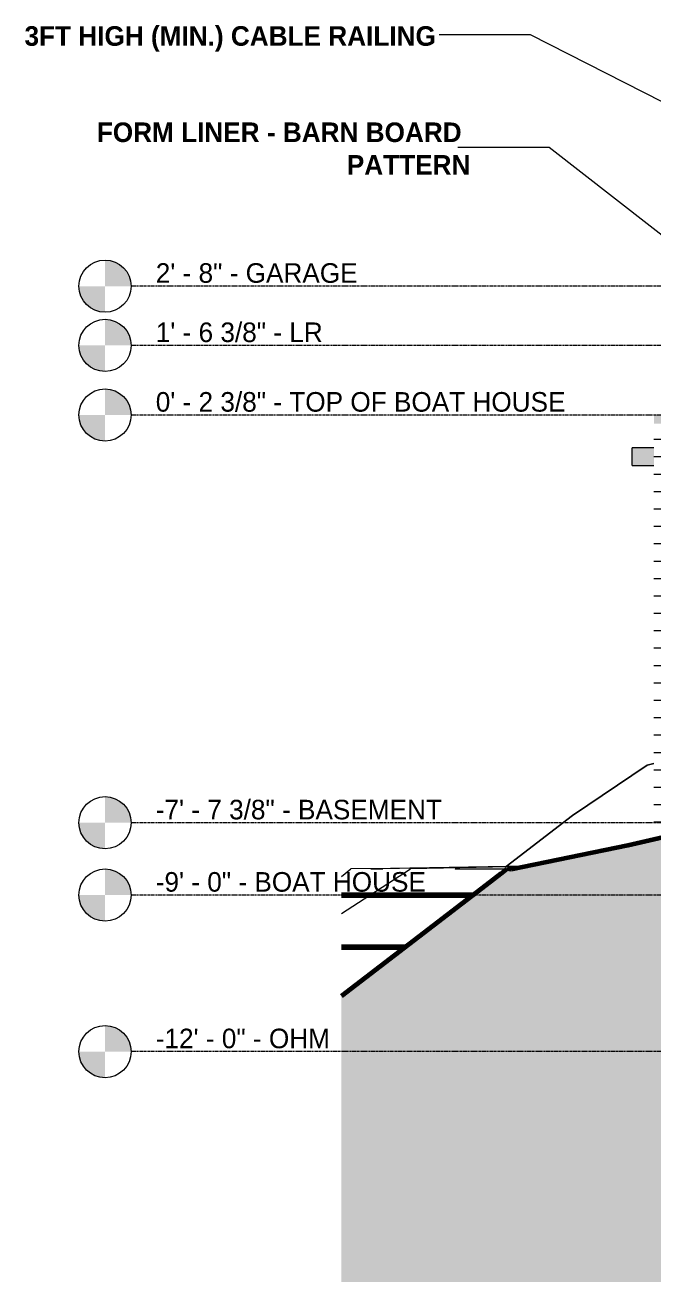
# Model space of a CAD drawing. Header units: inches. Extents: x -3219 to -1869, y -243 to 478.
# Drawn here: x -3218.9 to -3074.3, y -196.9 to 92 of the extents above; entities that cross this region are included whole.
import ezdxf

# ---------------------------------------------------------------- set-up
doc = ezdxf.new("R2010")
doc.units = ezdxf.units.IN
doc.header["$MEASUREMENT"] = 0
doc.linetypes.add('Grid Line 1_2_', pattern=[0.875, 0.5, -0.125, 0.125, -0.125])
for name, color, linetype, lineweight in [('A-FLOR', 192, 'Continuous', 18), ('A-FLOR-LEVL', 51, 'Continuous', 9), ('A-FLOR-LEVL-1', 51, 'Grid Line 1_2_', 9), ('A-WALL', 113, 'Continuous', 18), ('A-WALL-PATT-1', 111, 'Continuous', 9), ('C-TOPO', 7, 'Continuous', 9), ('C-TOPO-1', 7, 'Continuous', 60), ('C-TOPO-MAJR', 7, 'Continuous', 80), ('G-ANNO-TEXT', 231, 'Continuous', 9)]:
    doc.layers.add(name, color=color, linetype=linetype, lineweight=lineweight)
doc.styles.add('Century Gothic', font='ufonts.com_century-gothic.ttf', dxfattribs={"height": 4.5})
doc.styles.add('Century Gothic_B', font='GOTHICB.TTF', dxfattribs={"height": 4.5})

# ---------------------------------------------------------------- blocks, each defined once
blk = doc.blocks.new('Walls 3 - Walls 3-1648727-BUILDING ELEVATION - WEST')
at = {"layer": 'A-WALL'}
h = blk.add_hatch(color=256, dxfattribs=at)
h.paths.add_polyline_path([(-3074.34, -9.25), (-3074.34, -5.19), (-3079.34, -5.19), (-3079.34, -9.25)], flags=0)
h.paths.add_polyline_path([(-2811.71, -8.02), (-2811.59, -8.02), (-2811.59, -5.19), (-2812.34, -5.19), (-2812.34, -8), (-2811.71, -8)], flags=0)
for p, q in [((-3079.34, -9.25), (-3079.34, -5.19)), ((-3074.34, -5.19), (-3079.34, -5.19)), ((-2811.59, -5.19), (-2812.34, -5.19)), ((-3079.34, -9.25), (-3074.34, -9.25))]:
    blk.add_line(p, q, dxfattribs=at)
blk = doc.blocks.new('Level - Level Head - Circle-50818-BUILDING ELEVATION - WEST')
at = {"layer": 'A-FLOR-LEVL'}
h = blk.add_hatch(color=256, dxfattribs=at)
edge = h.paths.add_edge_path(flags=0)
edge.add_line((-3200.57, 32), (-3194.57, 32))
edge.add_arc((-3200.57, 32), 6, 0, 90)
edge.add_line((-3200.57, 38), (-3200.57, 32))
h = blk.add_hatch(color=256, dxfattribs=at)
edge = h.paths.add_edge_path(flags=0)
edge.add_line((-3200.57, 26), (-3200.57, 32))
edge.add_line((-3200.57, 32), (-3206.57, 32))
edge.add_arc((-3200.57, 32), 6, 180, 270)
blk.add_circle((-3200.57, 32), 6, dxfattribs=at)

msp = doc.modelspace()

# ---------------------------------------------------------------- hatches: boundary and pattern name
at = {"layer": 'A-FLOR'}
h = msp.add_hatch(color=256, dxfattribs=at)
h.paths.add_polyline_path([(-3074.34, 0.37), (-2877.47, 0.37), (-2874.97, 2.37), (-3074.34, 2.37)], flags=0)
h.paths.add_polyline_path([(-2855.61, 0.37), (-2854.84, 0.37), (-2852.34, 2.37), (-2855.79, 2.37), (-2858.29, 0.37)], flags=0)
h.paths.add_polyline_path([(-2851.09, 0.37), (-2848.59, 2.37), (-2852.04, 2.37), (-2854.54, 0.37)], flags=0)
h.paths.add_polyline_path([(-2847.34, 0.37), (-2845.02, 2.23), (-2845.02, 2.37), (-2848.29, 2.37), (-2850.79, 0.37)], flags=0)
h.paths.add_polyline_path([(-2847.04, 0.37), (-2845.02, 0.37), (-2845.02, 1.98), (-2846.53, 0.78)], flags=0)
h.paths.add_polyline_path([(-2842.65, 0.37), (-2839.84, 0.37), (-2837.34, 2.37), (-2840.79, 2.37), (-2842.65, 0.88), (-2842.65, 0.83)], flags=0)
h.paths.add_polyline_path([(-2839.54, 0.37), (-2836.09, 0.37), (-2833.59, 2.37), (-2837.04, 2.37), (-2838.97, 0.83)], flags=0)
h.paths.add_polyline_path([(-2876.27, 0.37), (-2873.59, 0.37), (-2871.09, 2.37), (-2873.77, 2.37), (-2875.7, 0.83)], flags=0)
h.paths.add_polyline_path([(-2869.84, 0.37), (-2867.34, 2.37), (-2870.79, 2.37), (-2873.29, 0.37)], flags=0)
h.paths.add_polyline_path([(-2835.79, 0.37), (-2832.34, 0.37), (-2829.84, 2.37), (-2833.29, 2.37), (-2835.22, 0.83)], flags=0)
h.paths.add_polyline_path([(-2869.54, 0.37), (-2866.09, 0.37), (-2863.59, 2.37), (-2867.04, 2.37), (-2869.23, 0.62)], flags=0)
h.paths.add_polyline_path([(-2828.59, 0.37), (-2826.09, 2.37), (-2829.54, 2.37), (-2832.04, 0.37)], flags=0)
h.paths.add_polyline_path([(-2865.79, 0.37), (-2862.34, 0.37), (-2859.84, 2.37), (-2863.29, 2.37), (-2865.22, 0.83)], flags=0)
h.paths.add_polyline_path([(-2828.29, 0.37), (-2822.34, 0.37), (-2822.34, 1.43), (-2822.71, 1.43), (-2822.71, 2.37), (-2825.79, 2.37), (-2827.72, 0.83)], flags=0)
h.paths.add_polyline_path([(-2862.04, 0.37), (-2858.59, 0.37), (-2856.09, 2.37), (-2859.54, 2.37), (-2861.47, 0.83)], flags=0)
h.paths.add_polyline_path([(-2842.65, 1.13), (-2841.09, 2.37), (-2842.65, 2.37)], flags=0)
h.paths.add_polyline_path([(-2821.59, 1.28), (-2821.4, 1.43), (-2821.59, 1.43)], flags=0)
h.paths.add_polyline_path([(-2817.21, 1.43), (-2817.09, 1.43), (-2817.09, 1.9), (-2817.21, 1.9)], flags=0)
h.paths.add_polyline_path([(-2817.09, 1.91), (-2817.09, 2.37), (-2817.21, 2.37), (-2817.21, 1.91)], flags=0)
at = {"layer": 'A-WALL-PATT-1'}
h = msp.add_hatch(dxfattribs=at)
h.set_pattern_fill('FP_3', color=256, style=0, pattern_type=2)
h.set_pattern_definition([(0, (-3069.337, -107.2), (0, 4), []), (90, (-3069.337, -107.2), (-8, 8), [4, -28]), (90, (-3053.337, -103.2), (-8, 8), [4, -28])])
h.paths.add_polyline_path([(-3074.34, -95.24), (-3064.34, -92.93), (-3064.34, -2), (-3074.34, -2), (-3074.34, -93.64)], flags=0)
at = {"layer": 'C-TOPO'}
h = msp.add_hatch(color=256, dxfattribs=at)
h.paths.add_polyline_path([(-3146.2, -196.94), (-1985.52, -196.94), (-1985.52, 15.05), (-1997.72, 13.75), (-2038.53, 9.08), (-2079.08, 6), (-2111.78, 3.64), (-2184.72, 0), (-2212, -1.86), (-2275.97, -6), (-2286.34, -6), (-2297.01, -7.74), (-2349.84, -11.09), (-2392.05, -18), (-2475.98, -18), (-2520.55, -25.81), (-2572.97, -29.82), (-2625.6, -29.69), (-2629.28, -30), (-2674.08, -37.23), (-2675.15, -37.43), (-2681.22, -41.37), (-2750.6, -42), (-2800.03, -42), (-2834.18, -49.13), (-2883.72, -54), (-2941.04, -64.25), (-2977.62, -74.09), (-2992.88, -77.13), (-2996.95, -78), (-3006.3, -79.54), (-3080.34, -96.62), (-3107.16, -102.15), (-3108.09, -102), (-3112.93, -105.72), (-3146.2, -131.23), (-3146.2, -189.34)], flags=0)
h.paths.add_polyline_path([(-2281.08, -131.99), (-2281.73, -131.96), (-2282.34, -131.9), (-2282.93, -131.72), (-2283.46, -131.45), (-2283.96, -131.02), (-2284.23, -130.66), (-2284.44, -130.13), (-2284.51, -129.68), (-2284.44, -129.18), (-2284.23, -128.7), (-2283.9, -128.28), (-2283.46, -127.93), (-2282.93, -127.67), (-2282.29, -127.51), (-2281.7, -127.46), (-2281.08, -127.48), (-2280.46, -127.55), (-2279.87, -127.72), (-2279.35, -128), (-2278.91, -128.36), (-2278.57, -128.79), (-2278.37, -129.27), (-2278.3, -129.77), (-2278.37, -130.27), (-2278.57, -130.74), (-2278.91, -131.16), (-2279.35, -131.52), (-2279.87, -131.78), (-2280.46, -131.94)], flags=0)
h.paths.add_polyline_path([(-2219.97, -127.18), (-2220.56, -127.08), (-2221, -126.91), (-2221.4, -126.65), (-2221.69, -126.31), (-2221.87, -125.9), (-2221.93, -125.46), (-2221.85, -124.91), (-2221.62, -124.35), (-2221.24, -123.81), (-2220.73, -123.32), (-2220.13, -122.89), (-2218.56, -122.14), (-2217.86, -121.91), (-2217.12, -121.81), (-2216.64, -121.81), (-2216.08, -121.9), (-2215.61, -122.08), (-2215.21, -122.35), (-2214.9, -122.73), (-2214.74, -123.1), (-2214.68, -123.54), (-2214.76, -124.08), (-2214.99, -124.64), (-2215.37, -125.18), (-2215.88, -125.68), (-2216.49, -126.1), (-2218.04, -126.85), (-2218.75, -127.08), (-2219.46, -127.18), (-2219.94, -127.18)], flags=0)

# ---------------------------------------------------------------- linework, layer by layer
at = {"layer": 'A-FLOR-LEVL-1'}
for p, q in [((-1935.48, 32), (-3194.57, 32)), ((-1935.48, 18.37), (-3194.57, 18.37)), ((-1935.48, 2.37), (-3194.57, 2.37)), ((-1935.48, -91.37), (-3194.57, -91.37)), ((-1935.48, -108), (-3194.57, -108)), ((-1935.48, -144), (-3194.57, -144))]:
    msp.add_line(p, q, dxfattribs=at)
at = {"layer": 'C-TOPO'}
for p, q in [((-3074.34, -77.78), (-3075.88, -78.1)), ((-3075.88, -78.1), (-3074.34, -77.78)), ((-3074.34, -77.78), (-3075.88, -78.1)), ((-3075.88, -78.1), (-3093.08, -89.72)), ((-3093.08, -89.72), (-3075.88, -78.1)), ((-3075.88, -78.1), (-3093.08, -89.72)), ((-3006.29, -79.54), (-3080.31, -96.62)), ((-3093.08, -89.72), (-3108.28, -101.47)), ((-3108.28, -101.47), (-3093.08, -89.72)), ((-3093.08, -89.72), (-3108.28, -101.47)), ((-3107.16, -102.15), (-3080.31, -96.62)), ((-3146.2, -103.7), (-3144.07, -102)), ((-3146.2, -112.26), (-3130.29, -102)), ((-3132.87, -101.89), (-3144.07, -102)), ((-3103.5, -101.39), (-3139.42, -102)), ((-3139.42, -102), (-3136.67, -101.95)), ((-3139.42, -102), (-3138.84, -101.99)), ((-3103.89, -101.47), (-3130.29, -102)), ((-3120.05, -102), (-3119.96, -102.01)), ((-3120.05, -102), (-3108.09, -102)), ((-3109.51, -103.1), (-3112.93, -105.72)), ((-3109.51, -103.1), (-3108.09, -102)), ((-3107.16, -102.15), (-3108.09, -102)), ((-3112.93, -105.72), (-3146.2, -131.23))]:
    msp.add_line(p, q, dxfattribs=at)
at = {"layer": 'C-TOPO-1'}
for p, q in [((-3006.3, -79.54), (-3080.31, -96.62)), ((-3080.31, -96.62), (-3107.16, -102.15)), ((-3109.51, -103.1), (-3112.93, -105.72)), ((-3108.09, -102), (-3109.51, -103.1)), ((-3107.16, -102.15), (-3108.09, -102)), ((-3112.93, -105.72), (-3146.2, -131.23))]:
    msp.add_line(p, q, dxfattribs=at)
at = {"layer": 'C-TOPO-MAJR'}
for p, q in [((-3144.16, -108), (-3146.2, -108)), ((-3116.6, -108), (-3126.87, -108)), ((-3143.84, -120), (-3146.2, -120)), ((-3133.62, -120), (-3140.52, -120))]:
    msp.add_line(p, q, dxfattribs=at)
at = {"layer": 'C-TOPO-MAJR', "flags": 128}
for points in [[(-3139.6, -108), (-3140.06, -108), (-3144.16, -108)], [(-3134.52, -108), (-3137.88, -108), (-3139.6, -108)], [(-3127.98, -108), (-3133.42, -108), (-3133.98, -108), (-3134.52, -108)], [(-3126.87, -108), (-3127.42, -108), (-3127.98, -108)], [(-3115.91, -108), (-3115.98, -108), (-3116.48, -108)], [(-3140.52, -120), (-3142.14, -120), (-3143.84, -120)], [(-3131.56, -120), (-3132.05, -120), (-3133.54, -120)]]:
    msp.add_lwpolyline(points, dxfattribs=at)
at = {"layer": 'G-ANNO-TEXT'}
for p, q in [((-3102.68, 89.78), (-3123.71, 89.78)), ((-2996.44, 35.63), (-3102.68, 89.78)), ((-3098.43, 63.89), (-3119.46, 63.89)), ((-2992.29, -18.96), (-3098.43, 63.89))]:
    msp.add_line(p, q, dxfattribs=at)

# ---------------------------------------------------------------- block references
at = {"layer": 'A-FLOR-LEVL'}
for p in [(0, 0), (0, -13.62), (0, -29.62), (0, -123.37), (0, -140), (0, -176)]:
    msp.add_blockref('Level - Level Head - Circle-50818-BUILDING ELEVATION - WEST', p, dxfattribs=at)
at = {"layer": 'A-WALL'}
msp.add_blockref('Walls 3 - Walls 3-1648727-BUILDING ELEVATION - WEST', (0, 0), dxfattribs=at)

# ---------------------------------------------------------------- texts
at = {"layer": 'A-FLOR-LEVL', "char_height": 4.5, "attachment_point": 1, "style": 'Century Gothic'}
for s, insert, width in [('2\' - 8" - GARAGE', (-3188.9, 37.28), 59.388), ('1\' - 6 3/8" - LR', (-3188.9, 23.65), 48.3285), ('0\' - 2 3/8" - TOP OF BOAT HOUSE', (-3188.9, 7.65), 116.5035), ('-7\' - 7 3/8" - BASEMENT', (-3188.9, -86.1), 81.0525), ('-9\' - 0" - BOAT HOUSE', (-3188.9, -102.72), 75.9015), ('-12\' - 0" - OHM', (-3188.9, -138.72), 52.2675)]:
    msp.add_mtext(s, dxfattribs=dict(at, insert=insert, width=width))
at = {"layer": 'G-ANNO-TEXT', "char_height": 4.5, "attachment_point": 1, "style": 'Century Gothic_B'}
for s, insert, width in [('3FT HIGH (MIN.) CABLE RAILING', (-3219.09, 91.78), 115.5945), ('FORM LINER - BARN BOARD', (-3202.46, 69.64), 100.596), ('PATTERN', (-3144.96, 62.14), 30.906)]:
    msp.add_mtext(s, dxfattribs=dict(at, insert=insert, width=width))

doc.saveas('drawing.dxf')
